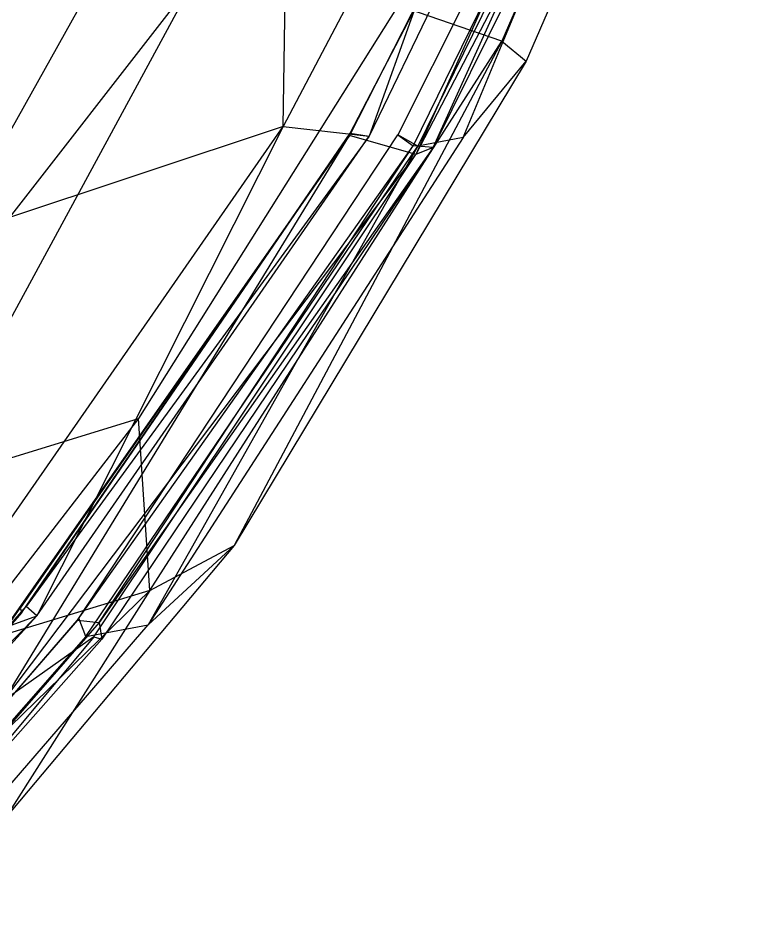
# Model space of a CAD drawing. Extents: x 11992 to 29481, y -6727 to 6811.
# Drawn here: x 17437.6 to 17479.1, y -2067.2 to -2015.7 of the extents above; entities that cross this region are included whole.
import ezdxf

# ---------------------------------------------------------------- set-up
doc = ezdxf.new("R2010")
doc.units = 0
doc.header["$MEASUREMENT"] = 0
doc.layers.get('0').update_dxf_attribs({"color": 8, "linetype": 'CONTINUOUS'})

msp = doc.modelspace()

# ---------------------------------------------------------------- linework, layer by layer
for p, q in [((17477.591, -1987.455, -2030.592), (17464.874, -2016.96, -2030.026)), ((17479.075, -1988.601, -2019.811), (17466.245, -2018.095, -2019.192)), ((17474.924, -1990.615, -2004.35), (17459.001, -2022.25, -2003.741)), ((17474.924, -1990.615, -2004.35), (17459.001, -2022.25, -2003.741)), ((17475.71, -1990.507, -2004.748), (17459.876, -2022.87, -2004.305)), ((17460.994, -2022.956, -2003.304), (17475.71, -1990.507, -2004.748)), ((17456.325, -2022.162, -2000.239), (17472.595, -1990.775, -2000.055)), ((17472.288, -1991.219, -1999.937), (17456.325, -2022.162, -2000.239)), ((17472.595, -1990.775, -2000.055), (17457.387, -2022.33, -1999.193)), ((17475.778, -1990.997, -2004.169), (17460.13, -2022.881, -2003.396)), ((17462.684, -2022.402, -2008.41), (17475.778, -1990.997, -2004.169)), ((17472.087, -1991.254, -1999.165), (17456.276, -2022.292, -1998.562)), ((17474.354, -1991.515, -1999.193), (17460.015, -2023.359, -1999.253)), ((17468.288, -1991.929, -1994.661), (17452.532, -2021.787, -1994.255)), ((17468.288, -1991.929, -1994.661), (17457.387, -2022.33, -1999.193)), ((17476.488, -1991.74, -2001.069), (17460.015, -2023.359, -1999.253)), ((17476.488, -1991.74, -2001.069), (17460.994, -2022.956, -2003.304)), ((17452.979, -1993.752, -1986.567), (17433.808, -2027.998, -1986.916)), ((17452.532, -2021.787, -1994.255), (17452.979, -1993.752, -1986.567)), ((17447.541, -2013.494, -2056.228), (17426.825, -2040.084, -2057.952)), ((17432.074, -2042.012, -2052.658), (17447.541, -2013.494, -2056.228)), ((17459.025, -2014.952, -2043.133), (17444.392, -2038.231, -2042.777)), ((17464.874, -2016.96, -2030.026), (17459.025, -2014.952, -2043.133)), ((17445.028, -2047.942, -2029.638), (17464.874, -2016.96, -2030.026)), ((17464.874, -2016.96, -2030.026), (17449.77, -2045.391, -2019.007)), ((17464.874, -2016.96, -2030.026), (17466.245, -2018.095, -2019.192)), ((17466.245, -2018.095, -2019.192), (17449.77, -2045.391, -2019.007)), ((17462.684, -2022.402, -2008.41), (17466.245, -2018.095, -2019.192)), ((17431.572, -2051.941, -1994.865), (17452.532, -2021.787, -1994.255)), ((17452.532, -2021.787, -1994.255), (17433.808, -2027.998, -1986.916)), ((17452.532, -2021.787, -1994.255), (17438.644, -2049.372, -1998.971)), ((17452.532, -2021.787, -1994.255), (17457.387, -2022.33, -1999.193)), ((17456.276, -2022.292, -1998.562), (17433.904, -2054.262, -1998.506)), ((17436.797, -2054.131, -1998.423), (17456.276, -2022.292, -1998.562)), ((17456.276, -2022.292, -1998.562), (17437.716, -2048.94, -1998.828)), ((17437.811, -2049.174, -1999.879), (17456.325, -2022.162, -2000.239)), ((17456.325, -2022.162, -2000.239), (17438.049, -2048.844, -1999.884)), ((17457.387, -2022.33, -1999.193), (17438.049, -2048.844, -1999.884)), ((17438.644, -2049.372, -1998.971), (17457.387, -2022.33, -1999.193)), ((17440.935, -2049.599, -2003.431), (17459.001, -2022.25, -2003.741)), ((17441.018, -2049.494, -2003.435), (17459.001, -2022.25, -2003.741)), ((17462.684, -2022.402, -2008.41), (17444.924, -2049.872, -2008.161)), ((17456.276, -2022.292, -1998.562), (17456.325, -2022.162, -2000.239)), ((17460.015, -2023.359, -1999.253), (17456.276, -2022.292, -1998.562)), ((17456.325, -2022.162, -2000.239), (17457.387, -2022.33, -1999.193)), ((17460.13, -2022.881, -2003.396), (17459.001, -2022.25, -2003.741)), ((17459.001, -2022.25, -2003.741), (17459.876, -2022.87, -2004.305)), ((17462.684, -2022.402, -2008.41), (17460.13, -2022.881, -2003.396)), ((17440.935, -2049.599, -2003.431), (17459.876, -2022.87, -2004.305)), ((17441.415, -2050.535, -2003.065), (17460.13, -2022.881, -2003.396)), ((17442.17, -2049.739, -2003.784), (17459.876, -2022.87, -2004.305)), ((17460.994, -2022.956, -2003.304), (17442.17, -2049.739, -2003.784)), ((17460.994, -2022.956, -2003.304), (17442.308, -2050.685, -2001.919)), ((17460.13, -2022.881, -2003.396), (17444.924, -2049.872, -2008.161)), ((17460.994, -2022.956, -2003.304), (17459.876, -2022.87, -2004.305)), ((17460.994, -2022.956, -2003.304), (17460.015, -2023.359, -1999.253)), ((17436.797, -2054.131, -1998.423), (17460.015, -2023.359, -1999.253)), ((17441.861, -2050.541, -1999.705), (17460.015, -2023.359, -1999.253)), ((17432.074, -2042.012, -2052.658), (17444.392, -2038.231, -2042.777)), ((17444.392, -2038.231, -2042.777), (17434.403, -2051.155, -2041.897)), ((17445.028, -2047.942, -2029.638), (17444.392, -2038.231, -2042.777)), ((17449.77, -2045.391, -2019.007), (17436.889, -2060.748, -2018.24)), ((17444.924, -2049.872, -2008.161), (17449.77, -2045.391, -2019.007)), ((17445.028, -2047.942, -2029.638), (17449.77, -2045.391, -2019.007)), ((17425.182, -2067.226, -2028.787), (17445.028, -2047.942, -2029.638)), ((17445.028, -2047.942, -2029.638), (17434.403, -2051.155, -2041.897)), ((17445.028, -2047.942, -2029.638), (17436.889, -2060.748, -2018.24)), ((17429.353, -2058.735, -1999.745), (17438.049, -2048.844, -1999.884)), ((17433.904, -2054.262, -1998.506), (17437.716, -2048.94, -1998.828)), ((17437.716, -2048.94, -1998.828), (17437.811, -2049.174, -1999.879)), ((17438.644, -2049.372, -1998.971), (17438.049, -2048.844, -1999.884)), ((17438.644, -2049.372, -1998.971), (17426.962, -2062.207, -1998.819)), ((17437.811, -2049.174, -1999.879), (17429.353, -2058.735, -1999.745)), ((17438.644, -2049.372, -1998.971), (17429.353, -2058.735, -1999.745)), ((17431.572, -2051.941, -1994.865), (17438.644, -2049.372, -1998.971)), ((17441.018, -2049.494, -2003.435), (17431.968, -2059.924, -2003.401)), ((17440.935, -2049.599, -2003.431), (17431.968, -2059.924, -2003.401)), ((17442.17, -2049.739, -2003.784), (17433.076, -2060.143, -2003.806)), ((17435.028, -2061.338, -2007.937), (17444.924, -2049.872, -2008.161)), ((17440.935, -2049.599, -2003.431), (17442.17, -2049.739, -2003.784)), ((17441.415, -2050.535, -2003.065), (17441.018, -2049.494, -2003.435)), ((17441.415, -2050.535, -2003.065), (17444.924, -2049.872, -2008.161)), ((17442.17, -2049.739, -2003.784), (17442.308, -2050.685, -2001.919)), ((17441.415, -2050.535, -2003.065), (17432.125, -2061.064, -2003.051)), ((17441.861, -2050.541, -1999.705), (17432.712, -2061.507, -2000.236)), ((17432.712, -2061.507, -2000.236), (17442.308, -2050.685, -2001.919)), ((17441.861, -2050.541, -1999.705), (17436.797, -2054.131, -1998.423)), ((17441.861, -2050.541, -1999.705), (17442.308, -2050.685, -2001.919))]:
    msp.add_line(p, q)

doc.saveas('drawing.dxf')
